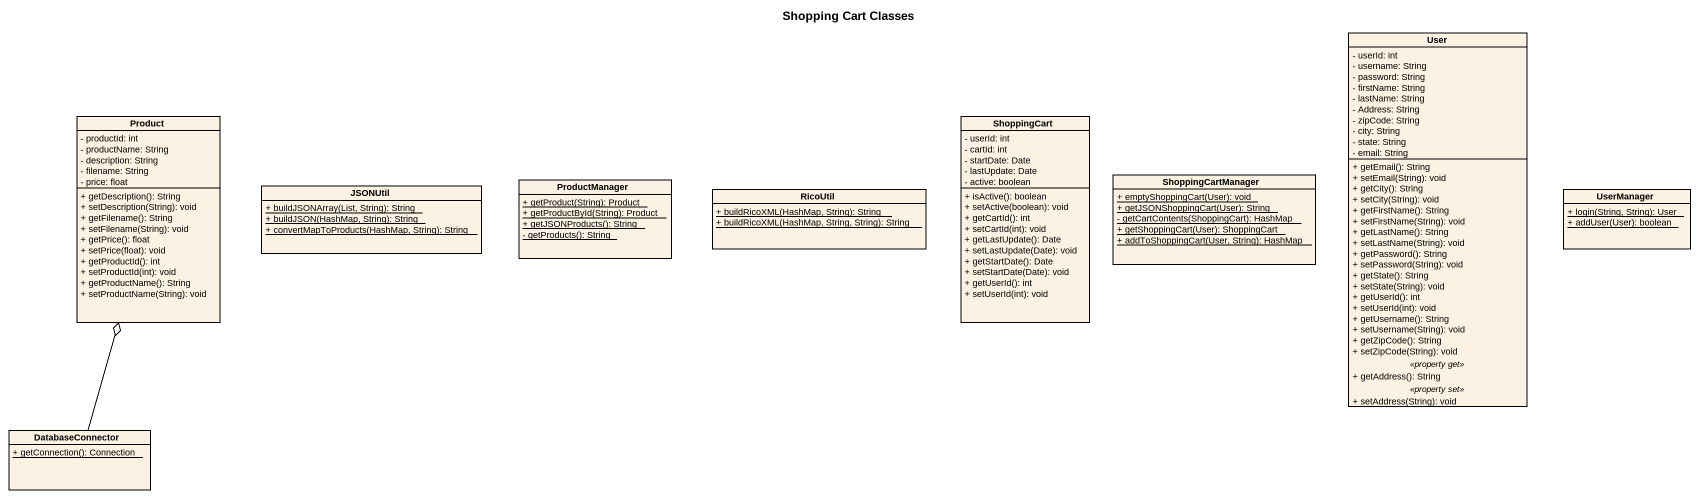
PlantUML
@startuml
title Shopping Cart Classes
hide circle
hide empty members
skinparam classAttributeIconSize 0
class User {
  - userId: int
  - username: String
  - password: String
  - firstName: String
  - lastName: String
  - Address: String
  - zipCode: String
  - city: String
  - state: String
  - email: String
  --
  + getEmail(): String
  + setEmail(String): void
  + getCity(): String
  + setCity(String): void
  + getFirstName(): String
  + setFirstName(String): void
  + getLastName(): String
  + setLastName(String): void
  + getPassword(): String
  + setPassword(String): void
  + getState(): String
  + setState(String): void
  + getUserId(): int
  + setUserId(int): void
  + getUsername(): String
  + setUsername(String): void
  + getZipCode(): String
  + setZipCode(String): void
  .. <<property get>> ..
  + getAddress(): String
  .. <<property set>> ..
  + setAddress(String): void
}
class Product {
  - productId: int
  - productName: String
  - description: String
  - filename: String
  - price: float
  + getDescription(): String
  + setDescription(String): void
  + getFilename(): String
  + setFilename(String): void
  + getPrice(): float
  + setPrice(float): void
  + getProductId(): int
  + setProductId(int): void
  + getProductName(): String
  + setProductName(String): void
}
class ShoppingCart {
  - userId: int
  - cartId: int
  - startDate: Date
  - lastUpdate: Date
  - active: boolean
  + isActive(): boolean
  + setActive(boolean): void
  + getCartId(): int
  + setCartId(int): void
  + getLastUpdate(): Date
  + setLastUpdate(Date): void
  + getStartDate(): Date
  + setStartDate(Date): void
  + getUserId(): int
  + setUserId(int): void
}
class JSONUtil {
  {static} + buildJSONArray(List, String): String
  {static} + buildJSON(HashMap, String): String
  {static} + convertMapToProducts(HashMap, String): String
}
class ProductManager {
  {static} + getProduct(String): Product
  {static} + getProductById(String): Product
  {static} + getJSONProducts(): String
  {static} - getProducts(): String
}
class ShoppingCartManager {
  {static} + emptyShoppingCart(User): void
  {static} + getJSONShoppingCart(User): String
  {static} - getCartContents(ShoppingCart): HashMap
  {static} + getShoppingCart(User): ShoppingCart
  {static} + addToShoppingCart(User, String): HashMap
}
class RicoUtil {
  {static} + buildRicoXML(HashMap, String): String
  {static} + buildRicoXML(HashMap, String, String): String
}
class UserManager {
  {static} + login(String, String): User
  {static} + addUser(User): boolean
}
class DatabaseConnector {
  {static} + getConnection(): Connection
}
DatabaseConnector -up-o Product
@enduml
